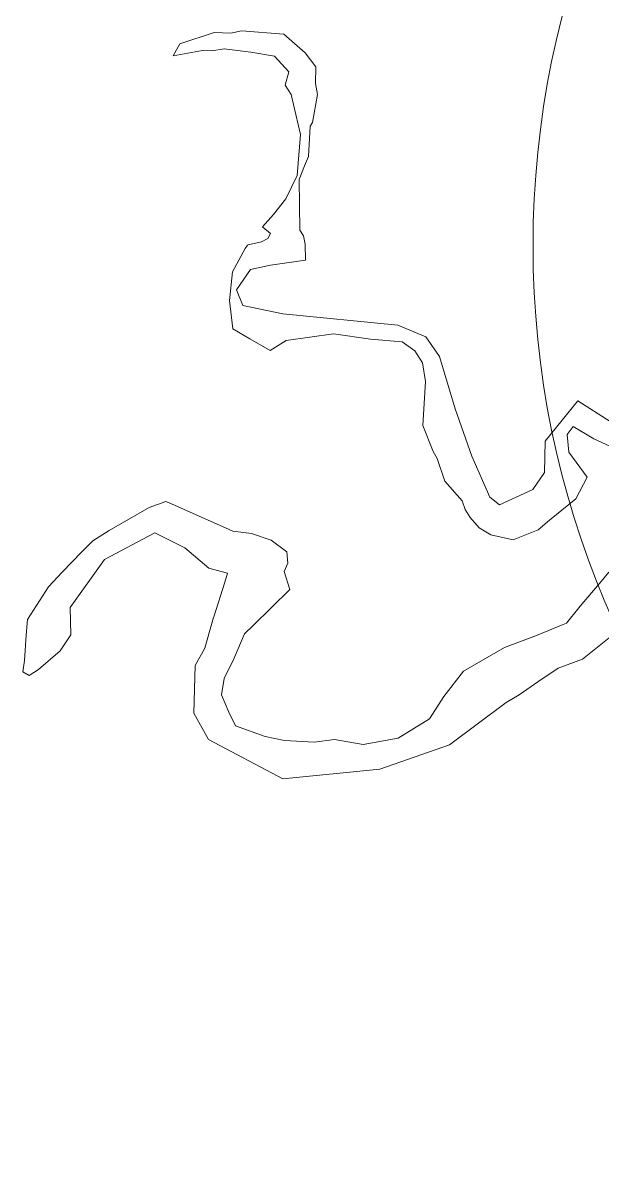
# Model space of a CAD drawing. Header units: metres. Extents: x 546523 to 548566, y 1840677 to 1842758.
# Drawn here: x 546522.5 to 546712.5, y 1842158.4 to 1842531.6 of the extents above; entities that cross this region are included whole.
import ezdxf

# ---------------------------------------------------------------- set-up
doc = ezdxf.new("R2010")
doc.units = ezdxf.units.M
doc.header["$MEASUREMENT"] = 0
doc.layers.add('Level 10', color=7, linetype='Continuous', lineweight=0)
doc.layers.add('Level 15', color=7, linetype='Continuous', lineweight=0)

msp = doc.modelspace()

# ---------------------------------------------------------------- linework, layer by layer
at = {"layer": 'Level 10', "color": 5, "linetype": 'Continuous', "lineweight": 0, "flags": 128}
for points in [[(546732.06, 1842384.73), (546709.76, 1842395.05), (546702.98, 1842399.11), (546701.01, 1842396.48), (546701.58, 1842390.65), (546707.54, 1842382.47), (546703.87, 1842375.41), (546695.22, 1842368.39), (546691.53, 1842365.25), (546683.25, 1842361.96), (546675.99, 1842363.59), (546672.17, 1842365.88), (546669.2, 1842369.25), (546667.53, 1842371.87), (546666.62, 1842374.71), (546660.89, 1842381.14), (546658.37, 1842388.59), (546657.02, 1842390.88), (546653.72, 1842399.44), (546654.51, 1842413.9), (546653.56, 1842419.95), (546651.03, 1842423.98), (546646.86, 1842426.86), (546636.51, 1842427.71), (546624.39, 1842429.49), (546608.84, 1842427.29), (546603.62, 1842424.01), (546596.97, 1842427.87), (546591.37, 1842431.2), (546590.32, 1842440.41), (546591.23, 1842449.85), (546595.38, 1842457.54), (546596.24, 1842458.65), (546596.38, 1842458.76), (546600.75, 1842459.68), (546602.84, 1842460.75), (546603.77, 1842462.48), (546601.19, 1842464.48), (546601.11, 1842464.65), (546604.7, 1842468.63), (546608.73, 1842473.82), (546612.5, 1842481.46), (546613.56, 1842494.92), (546610.55, 1842508.05), (546608.56, 1842511.12), (546609.7, 1842515.52), (546605.05, 1842520.6), (546597.28, 1842521.97), (546588.58, 1842523.04), (546584.53, 1842522.34), (546581.48, 1842522.43), (546571.85, 1842520.72), (546574, 1842524.69), (546585.26, 1842528.35), (546590.71, 1842528.17), (546594.24, 1842528.91), (546608.14, 1842527.85), (546615.12, 1842521.69), (546618.61, 1842517.06), (546618.47, 1842511.59), (546619.14, 1842508.02), (546617.49, 1842498.86), (546616.78, 1842497.69), (546616.21, 1842487.67), (546614.88, 1842484.66), (546613.11, 1842480.1), (546613.32, 1842463.48), (546614.53, 1842461.65), (546615.11, 1842458.92), (546615.26, 1842453.73), (546603.7, 1842452.02), (546597.21, 1842450.59), (546592.64, 1842443.97), (546594.68, 1842438.78), (546607.77, 1842436.1), (546645.47, 1842432.35), (546654.71, 1842428.49), (546659.19, 1842422.07), (546664.28, 1842404.87), (546669.77, 1842389.35), (546675.67, 1842375.9), (546678.86, 1842373.43), (546689.71, 1842378.47), (546693.57, 1842384), (546693.79, 1842394.3), (546704.46, 1842407.48), (546715.11, 1842400.78)], [(546715.33, 1842330.15), (546706, 1842322.82), (546698.1, 1842319.78), (546691.68, 1842315.6), (546685.23, 1842311.05), (546680.96, 1842308.59), (546662.39, 1842294.64), (546639.58, 1842286.64), (546607.83, 1842283.5), (546583.46, 1842296.37), (546578.58, 1842305.01), (546579.09, 1842320.64), (546582.22, 1842326.38), (546583.77, 1842331.85), (546585.07, 1842336.45), (546585.14, 1842336.66), (546588.74, 1842348.03), (546589.65, 1842351.03), (546589.15, 1842351.07), (546583.53, 1842352.66), (546575.7, 1842359.31), (546565.82, 1842364.23), (546549.27, 1842355.46), (546538.09, 1842339.7), (546538.24, 1842330.75), (546534.8, 1842325.53), (546527.64, 1842319.37), (546524.58, 1842317.36), (546522.52, 1842318.6), (546523.08, 1842322.36), (546523.68, 1842330.64), (546524.06, 1842335.77), (546530.93, 1842346.53), (546535.42, 1842351.32), (546541.9, 1842357.94), (546545.52, 1842361.56), (546550.81, 1842364.98), (546563.92, 1842372.49), (546569.39, 1842374.5), (546571.23, 1842373.69), (546590.19, 1842365.32), (546591.36, 1842364.8), (546597.49, 1842364.03), (546603.92, 1842361.86), (546609.06, 1842358.01), (546609.47, 1842354.31), (546608.27, 1842351.51), (546610.08, 1842345.6), (546598.07, 1842333.85), (546595.26, 1842331.13), (546591.69, 1842322.91), (546588.51, 1842316.42), (546587.68, 1842311.1), (546590.12, 1842305.33), (546592.21, 1842300.84), (546601.94, 1842297.42), (546608.34, 1842296.09), (546618.05, 1842295.55), (546624.69, 1842296.37), (546634.14, 1842294.76), (546645.55, 1842296.81), (546655.9, 1842303.17), (546660.54, 1842310.48), (546667.05, 1842318.79), (546680.5, 1842326.59), (546690.91, 1842330.58), (546699.68, 1842334.18), (546700.78, 1842334.63), (546704.78, 1842339.58), (546705.8, 1842340.84), (546711.64, 1842347.55), (546714.65, 1842351.31)]]:
    msp.add_lwpolyline(points, dxfattribs=at)
at = {"layer": 'Level 15', "color": 1, "linetype": 'Continuous', "lineweight": 0}
msp.add_circle((546989.8, 1842458.36), 300, dxfattribs=at)

doc.saveas('drawing.dxf')
